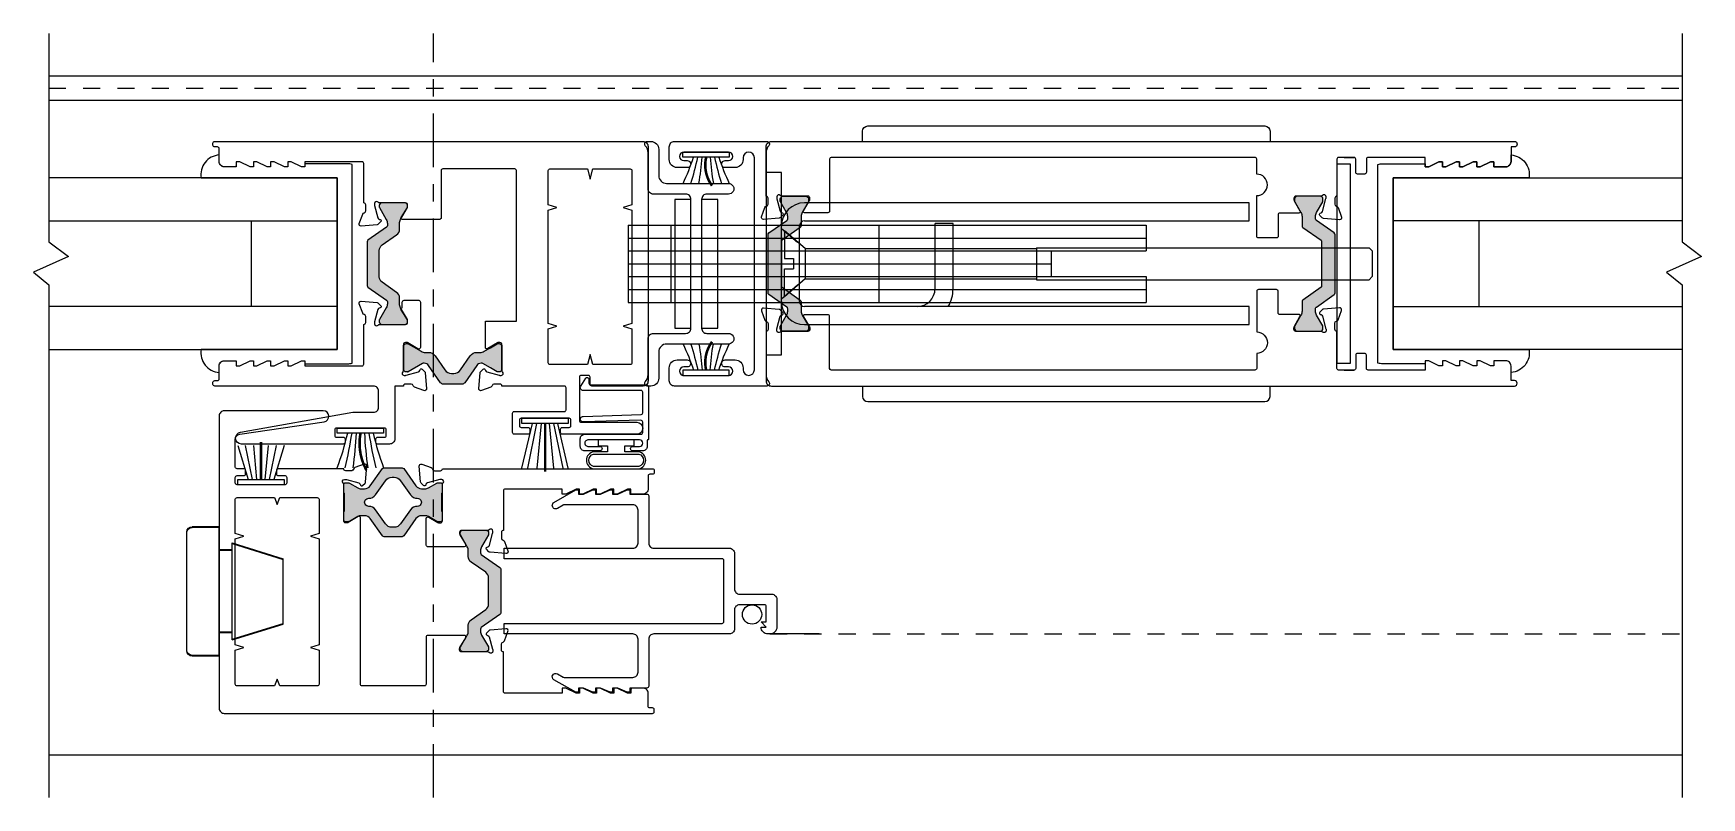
# Model space of a CAD drawing. Extents: x -239 to 68, y 0 to 111.
# Drawn here: x 11.01 to 20.74, y 15.67 to 20.12 of the extents above; entities that cross this region are included whole.
import ezdxf

# ---------------------------------------------------------------- set-up
doc = ezdxf.new("R2010")
doc.units = 0
doc.header["$LTSCALE"] = 0.25
doc.header["$MEASUREMENT"] = 0
doc.linetypes.add('CENTER', pattern=[2, 1.25, -0.25, 0.25, -0.25])
doc.linetypes.add('HIDDEN', pattern=[0.375, 0.25, -0.125])
doc.layers.get('0').update_dxf_attribs({"linetype": 'CONTINUOUS'})
for name, color, linetype in [('CL', 40, 'CENTER'), ('GLASS', 7, 'CONTINUOUS'), ('HARDWARE', 7, 'CONTINUOUS'), ('I-STRUT', 7, 'CONTINUOUS'), ('MISC', 7, 'CONTINUOUS'), ('SASH', 5, 'CONTINUOUS'), ('SCREEN', 5, 'HIDDEN'), ('SEAL', 7, 'CONTINUOUS'), ('SILL-PAN', 7, 'CONTINUOUS'), ('VENT', 5, 'CONTINUOUS')]:
    doc.layers.add(name, color=color, linetype=linetype)
doc.styles.get("Standard").update_dxf_attribs({"font": 'simplex.shx'})

# ---------------------------------------------------------------- blocks, each defined once
blk = doc.blocks.new('3070-EX-GLASS-SCREEN')
blk.add_lwpolyline([(1.179, 0.5), (1.161, 0.5), (1.161, 0.48), (1.191, 0.42), (1.191, 0.4), (1.161, 0.4), (1.161, 0.38), (1.191, 0.32), (1.191, 0.3), (1.161, 0.3), (1.161, 0.28), (1.191, 0.22), (1.191, 0.2), (1.161, 0.2), (1.161, 0.18), (1.191, 0.12), (1.191, 0.1), (1.161, 0.1), (1.161, 0.031, 0.414214), (1.192, 0), (1.2303, 0, -0.438024), (1.096, -0.1052), (1.096, 0.6875), (0.096, 0.6875), (0.096, -0.1052, -0.438024), (-0.0383, 0), (0, 0, 0.414214), (0.031, 0.031), (0.031, 0.1), (0.001, 0.1), (0.001, 0.12), (0.031, 0.18), (0.031, 0.2), (0.001, 0.2), (0.001, 0.22), (0.031, 0.28), (0.031, 0.3), (0.001, 0.3), (0.001, 0.32), (0.031, 0.38), (0.031, 0.4), (0.001, 0.4), (0.001, 0.42), (0.031, 0.48), (0.031, 0.5), (0.013, 0.5), (0.013, 0.7134), (0.013, 0.749, -0.072616), (0.0169, 0.7759), (1.1751, 0.7759, -0.072616), (1.179, 0.749), (1.179, 0.7134)], format="xyb", close=True)
at = {"layer": 'GLASS'}
for p, q in [((0.096, -0.9932), (0.096, 0.6875)), ((0.096, 0.6875), (1.096, 0.6875)), ((0.346, 0.6875), (0.346, -0.9932)), ((0.846, -0.9932), (0.846, 0.6875)), ((1.096, 0.6875), (1.096, -0.9932)), ((0.846, 0.1875), (0.346, 0.1875))]:
    blk.add_line(p, q, dxfattribs=at)
blk = doc.blocks.new('*U70')
blk.add_lwpolyline([(1.179, 0.5), (1.161, 0.5), (1.161, 0.48), (1.191, 0.42), (1.191, 0.4), (1.161, 0.4), (1.161, 0.38), (1.191, 0.32), (1.191, 0.3), (1.161, 0.3), (1.161, 0.28), (1.191, 0.22), (1.191, 0.2), (1.161, 0.2), (1.161, 0.18), (1.191, 0.12), (1.191, 0.1), (1.161, 0.1), (1.161, 0.031, 0.414214), (1.192, 0), (1.2303, 0, -0.438024), (1.096, -0.1052), (1.096, 0.6875), (0.096, 0.6875), (0.096, -0.1052, -0.438024), (-0.0383, 0), (0, 0, 0.414214), (0.031, 0.031), (0.031, 0.1), (0.001, 0.1), (0.001, 0.12), (0.031, 0.18), (0.031, 0.2), (0.001, 0.2), (0.001, 0.22), (0.031, 0.28), (0.031, 0.3), (0.001, 0.3), (0.001, 0.32), (0.031, 0.38), (0.031, 0.4), (0.001, 0.4), (0.001, 0.42), (0.031, 0.48), (0.031, 0.5), (0.013, 0.5), (0.013, 0.7134), (0.013, 0.749, -0.072616), (0.0169, 0.7759), (1.1751, 0.7759, -0.072616), (1.179, 0.749), (1.179, 0.7134)], format="xyb", close=True)
at = {"layer": 'GLASS'}
for p, q in [((0.096, -0.9967), (0.096, 0.6875)), ((0.096, 0.6875), (1.096, 0.6875)), ((0.346, 0.6875), (0.346, -0.9967)), ((0.846, -0.9967), (0.846, 0.6875)), ((1.096, 0.6875), (1.096, -0.9967)), ((0.846, 0.1875), (0.346, 0.1875))]:
    blk.add_line(p, q, dxfattribs=at)
blk = doc.blocks.new('3766 SCREEN ADAPTER')
blk.add_line((0.25, 1.8363), (0.25, 1.544))
blk.add_lwpolyline([(0.21, 1.528), (0.18, 1.498), (0.18, 1.528), (0.09, 1.528, 0.414214), (0.08, 1.518), (0.08, 1.373, 0.414214), (0.11, 1.343), (0.22, 1.343, -0.414214), (0.25, 1.313), (0.25, 0.873, 0.414214), (0.28, 0.843), (0.555, 0.843, -0.414214), (0.565, 0.833), (0.565, 0.733), (0.59, 0.733), (0.59, 0.718), (0.565, 0.663), (0.565, 0.633), (0.59, 0.633), (0.59, 0.618), (0.565, 0.563), (0.565, 0.533), (0.59, 0.533), (0.59, 0.518), (0.565, 0.463), (0.565, 0.433), (0.59, 0.433), (0.59, 0.418), (0.5167, 0.291, -1), (0.482, 0.311), (0.5017, 0.345, 0.131652), (0.503, 0.35), (0.503, 0.75, 0.414214), (0.472, 0.781), (0.28, 0.781, 0.414214), (0.25, 0.751), (0.25, 0), (0.188, 0), (0.188, 1.271, 0.414214), (0.178, 1.281), (-0.178, 1.281, 0.414214), (-0.188, 1.271), (-0.188, 0), (-0.25, 0), (-0.25, 0.751, 0.414214), (-0.28, 0.781), (-0.472, 0.781, 0.414214), (-0.503, 0.75), (-0.503, 0.35, 0.131652), (-0.5017, 0.345), (-0.482, 0.311, -1), (-0.5167, 0.291), (-0.59, 0.418), (-0.59, 0.433), (-0.565, 0.433), (-0.565, 0.463), (-0.59, 0.518), (-0.59, 0.533), (-0.565, 0.533), (-0.565, 0.563), (-0.59, 0.618), (-0.59, 0.633), (-0.565, 0.633), (-0.565, 0.663), (-0.59, 0.718), (-0.59, 0.733), (-0.565, 0.733), (-0.565, 0.833, -0.414214), (-0.555, 0.843), (-0.28, 0.843, 0.414214), (-0.25, 0.873), (-0.25, 1.313, -0.414214), (-0.22, 1.343), (-0.012, 1.343, 0.414214), (0.018, 1.373), (0.018, 1.56, -0.414214), (0.048, 1.59), (0.21, 1.59, -0.414214), (0.25, 1.55), (0.25, 1.538, -0.414214), (0.21, 1.498)], format="xyb", close=True)
blk.add_circle((0.1363, 1.4455), 0.0563)
blk = doc.blocks.new('*U44')
at = {"layer": 'SCREEN', "linetype": 'HIDDEN'}
blk.add_lwpolyline([(0.346, -0.707), (0.346, -6.0227)], dxfattribs=at)
at = {"layer": 'VENT', "rotation": 180}
blk.add_blockref('3766 SCREEN ADAPTER', (0.596, 0.843), dxfattribs=at)
blk = doc.blocks.new('25064-18mmX6mm-I-STRUT')
at = {"layer": 'I-STRUT'}
h = blk.add_hatch(color=256, dxfattribs=at)
h.dxf.hatch_style = 1
h.paths.add_polyline_path([(-0.2205, 0.3535, 0.57735), (-0.2341, 0.3299), (-0.2299, 0.3219, -0.215906), (-0.2352, 0.3257), (-0.1953, 0.2566, -0.131652), (-0.189, 0.233), (-0.189, 0.1993, 0.244698), (-0.1722, 0.167), (-0.0877, 0.1078, -0.244698), (-0.0709, 0.0756), (-0.0709, -0.0773, -0.244698), (-0.0877, -0.1095), (-0.1722, -0.1687, 0.244698), (-0.189, -0.201), (-0.189, -0.2347, -0.131652), (-0.1953, -0.2583), (-0.2352, -0.3274, 0.245227), (-0.2355, -0.3346, 0.507805), (-0.2205, -0.3552), (-0.0866, -0.3552, 0.414214), (-0.0709, -0.3394, 0.469068), (-0.0719, -0.3274), (-0.1118, -0.2583, -0.131652), (-0.1181, -0.2347), (-0.1181, -0.2174), (-0.005, -0.1382, 0.244698), (0, -0.1285), (0, -0.1268), (0, 0.1268, 0.244698), (-0.005, 0.1365), (-0.1181, 0.2157), (-0.1181, 0.233, -0.131652), (-0.1118, 0.2566), (-0.0719, 0.3257, 0.131652), (-0.0709, 0.3296, 0.640011), (-0.0866, 0.3535)])
blk.add_lwpolyline([(0, -0.1299), (0, -0.1268), (0, 0.1268, 0.244698), (-0.005, 0.1365), (-0.1131, 0.2122, -0.244698), (-0.1181, 0.2218), (-0.1181, 0.233, -0.131652), (-0.1118, 0.2566), (-0.0719, 0.3257, 0.131652), (-0.0709, 0.3296), (-0.0709, 0.3377, 0.414214), (-0.0866, 0.3535), (-0.2205, 0.3535, 0.414214), (-0.2362, 0.3377), (-0.2362, 0.3296, 0.131652), (-0.2352, 0.3257), (-0.1953, 0.2566, -0.131652), (-0.189, 0.233), (-0.189, 0.1993, 0.244698), (-0.1722, 0.167), (-0.0877, 0.1078, -0.244698), (-0.0709, 0.0756), (-0.0709, -0.0773, -0.244698), (-0.0877, -0.1095), (-0.1722, -0.1687, 0.244698), (-0.189, -0.201), (-0.189, -0.2347, -0.131652), (-0.1953, -0.2583), (-0.2352, -0.3274, 0.131652), (-0.2362, -0.3313), (-0.2362, -0.3394, 0.414214), (-0.2205, -0.3552), (-0.0866, -0.3552, 0.414214), (-0.0709, -0.3394), (-0.0709, -0.3313, 0.131652), (-0.0719, -0.3274), (-0.1118, -0.2583, -0.131652), (-0.1181, -0.2347), (-0.1181, -0.2235, -0.244698), (-0.1131, -0.2139), (-0.005, -0.1382, 0.244698), (0, -0.1285)], format="xyb", dxfattribs=at)
blk = doc.blocks.new('25065-14.6mmX10.2mm-I-STRUT')
at = {"layer": 'I-STRUT'}
h = blk.add_hatch(color=256, dxfattribs=at)
h.dxf.hatch_style = 1
h.paths.add_polyline_path([(-0.2213, 0.1958, 0.242889), (-0.2309, 0.2008), (-0.2835, 0.2008), (-0.336, 0.2008, 0.242889), (-0.3456, 0.1958), (-0.417, 0.0953, -0.242889), (-0.4491, 0.0787), (-0.4697, 0.0787, -0.131652), (-0.4893, 0.084), (-0.5378, 0.112, 0.317667), (-0.5514, 0.1108, 0.6401), (-0.5709, 0.1018), (-0.5709, 0.0591, 0.236068), (-0.5669, 0.0512), (-0.5669, -0.0512, 0.236068), (-0.5709, -0.0591), (-0.5709, -0.1018, 0.6401), (-0.5514, -0.1108, 0.317667), (-0.5378, -0.112), (-0.4893, -0.084, -0.131652), (-0.4697, -0.0787), (-0.4491, -0.0787, -0.242889), (-0.417, -0.0953), (-0.3456, -0.1958, 0.242889), (-0.336, -0.2008), (-0.2835, -0.2008), (-0.2309, -0.2008, 0.242889), (-0.2213, -0.1958), (-0.1499, -0.0953, -0.242889), (-0.1178, -0.0787), (-0.0973, -0.0787, -0.131652), (-0.0776, -0.084), (-0.0291, -0.112, 0.317667), (-0.0155, -0.1108, 0.6401), (0.0039, -0.1018), (0.0039, -0.0591, 0.236068), (0, -0.0512), (0, 0.0512, 0.236068), (0.0039, 0.0591), (0.0039, 0.1018, 0.6401), (-0.0155, 0.1108, 0.317667), (-0.0291, 0.112), (-0.0776, 0.084, -0.131652), (-0.0973, 0.0787), (-0.1178, 0.0787, -0.242889), (-0.1499, 0.0953)])
h.paths.add_polyline_path([(-0.1807, 0.0438, 0.244669), (-0.1419, 0.0239, -1.006741), (-0.1419, -0.0234, 0.244669), (-0.1807, -0.0432), (-0.2392, -0.1255, -0.242889), (-0.2777, -0.1454), (-0.2892, -0.1454, -0.242889), (-0.3277, -0.1255), (-0.3862, -0.0432, 0.244669), (-0.425, -0.0234, -1.006741), (-0.425, 0.0239, 0.244669), (-0.3862, 0.0438), (-0.3277, 0.1261, -0.242889), (-0.2892, 0.1459), (-0.2777, 0.1459, -0.242889), (-0.2392, 0.1261)], flags=16)
for points in [[(-0.5709, -0.0591), (-0.5709, -0.1018, 0.414214), (-0.5591, -0.1136), (-0.5437, -0.1136, 0.131652), (-0.5378, -0.112), (-0.4893, -0.084, -0.131652), (-0.4697, -0.0787), (-0.4491, -0.0787, -0.242889), (-0.417, -0.0953), (-0.3456, -0.1958, 0.242889), (-0.336, -0.2008), (-0.2835, -0.2008), (-0.2309, -0.2008, 0.242889), (-0.2213, -0.1958), (-0.1499, -0.0953, -0.242889), (-0.1178, -0.0787), (-0.0973, -0.0787, -0.131652), (-0.0776, -0.084), (-0.0291, -0.112, 0.131652), (-0.0232, -0.1136), (-0.0079, -0.1136, 0.414214), (0.0039, -0.1018), (0.0039, -0.0591, 0.236068), (0, -0.0512), (0, 0.0512, 0.236068), (0.0039, 0.0591), (0.0039, 0.1018, 0.414214), (-0.0079, 0.1136), (-0.0232, 0.1136, 0.131652), (-0.0291, 0.112), (-0.0776, 0.084, -0.131652), (-0.0973, 0.0787), (-0.1178, 0.0787, -0.242889), (-0.1499, 0.0953), (-0.2213, 0.1958, 0.242889), (-0.2309, 0.2008), (-0.2835, 0.2008), (-0.336, 0.2008, 0.242889), (-0.3456, 0.1958), (-0.417, 0.0953, -0.242889), (-0.4491, 0.0787), (-0.4697, 0.0787, -0.131652), (-0.4893, 0.084), (-0.5378, 0.112, 0.131652), (-0.5437, 0.1136), (-0.5591, 0.1136, 0.414214), (-0.5709, 0.1018), (-0.5709, 0.0591, 0.236068), (-0.5669, 0.0512), (-0.5669, -0.0512, 0.236068)], [(-0.425, -0.0234, -0.244669), (-0.3862, -0.0432), (-0.3277, -0.1255, 0.242889), (-0.2892, -0.1454), (-0.2835, -0.1454), (-0.2777, -0.1454, 0.242889), (-0.2392, -0.1255), (-0.1807, -0.0432, -0.244669), (-0.1419, -0.0234, 1.006741), (-0.1419, 0.0239, -0.244669), (-0.1807, 0.0438), (-0.2392, 0.1261, 0.242889), (-0.2777, 0.1459), (-0.2835, 0.1459), (-0.2892, 0.1459, 0.242889), (-0.3277, 0.1261), (-0.3862, 0.0438, -0.244669), (-0.425, 0.0239, 1.006741)]]:
    blk.add_lwpolyline(points, format="xyb", close=True, dxfattribs=at)
blk = doc.blocks.new('3727-1-THERMAL-SLIDING-INTERLOCKER')
at = {"layer": 'VENT'}
for points in [[(2.5, 0.84), (2.5, 0.764, -0.414214), (2.47, 0.734), (2.41, 0.734, -0.414214), (2.4, 0.744), (2.4, 0.764), (2.38, 0.764), (2.32, 0.734), (2.3, 0.734), (2.3, 0.764), (2.28, 0.764), (2.22, 0.734), (2.2, 0.734), (2.2, 0.764), (2.18, 0.764), (2.12, 0.734), (2.1, 0.734), (2.1, 0.764), (2.08, 0.764), (2.02, 0.734), (2, 0.734), (2, 0.764), (1.667, 0.764, 0.414214), (1.657, 0.754), (1.657, 0.524, 0.414214), (1.6454, 0.5124), (1.6454, 0.4775, 0.359508), (1.6548, 0.4661, -0.263725), (1.6635, 0.4587), (1.6834, 0.4041), (1.6834, 0.404, -0.548619), (1.6715, 0.3885), (1.5799, 0.3965, -0.176327), (1.5727, 0.3999), (1.5586, 0.4139, -0.57735), (1.562, 0.4269), (1.5664, 0.4281, 0.267949), (1.5746, 0.4363), (1.594, 0.5085, 0.065543), (1.5944, 0.5115), (1.5944, 0.5201, 0.6885), (1.5741, 0.5279, -0.213422), (1.5654, 0.524), (1.413, 0.524, 0.414214), (1.4014, 0.5124), (1.4014, 0.5038, 0.137872), (1.4031, 0.4978), (1.4369, 0.4424, -0.585524), (1.4283, 0.4272), (1.216, 0.4272, -0.414214), (1.206, 0.4372), (1.206, 0.712, 0.414214), (1.196, 0.722), (0.8328, 0.722, 0.414214), (0.8228, 0.712), (0.8228, -0.2596, -0.585524), (0.811, -0.2662), (0.7522, -0.2303, 0.137872), (0.7462, -0.2286), (0.7376, -0.2286, 0.414214), (0.726, -0.2402), (0.726, -0.4524, -0.213422), (0.7221, -0.4611, 0.6885), (0.7299, -0.4814), (0.7385, -0.4814, 0.065543), (0.7415, -0.481), (0.8137, -0.4616, 0.267949), (0.8219, -0.4534), (0.8231, -0.449, -0.57735), (0.8361, -0.4456), (0.8501, -0.4597, -0.176327), (0.8535, -0.4669), (0.8615, -0.5585, -0.548619), (0.846, -0.5704), (0.8459, -0.5704), (0.7913, -0.5505, -0.263725), (0.7839, -0.5418, 0.359508), (0.7725, -0.5324), (0.7376, -0.5324, 0.414214), (0.726, -0.544), (0.344, -0.544, -0.414214), (0.334, -0.534), (0.334, -0.514, -0.414214), (0.344, -0.504), (0.384, -0.504, 0.414214), (0.394, -0.494), (0.394, -0.461, 0.414214), (0.384, -0.451), (0.104, -0.451, 0.414214), (0.094, -0.461), (0.094, -0.494, 0.414214), (0.104, -0.504), (0.144, -0.504, -0.414214), (0.154, -0.514), (0.154, -0.534, -0.414214), (0.144, -0.544), (0.104, -0.544, 0.414214), (0.094, -0.554), (0.094, -0.7151, 0.3714), (0.1196, -0.7448), (0.6118, -0.8184, -0.928445), (0.6071, -0.882), (0.03, -0.882, -0.414214), (0, -0.852), (0, 0.852, -0.414214), (0.03, 0.882), (2.526, 0.882, -0.414214), (2.536, 0.872), (2.536, 0.86, -0.414214), (2.526, 0.85), (2.51, 0.85, 0.414214)], [(0.094, 0.5125), (0.1445, 0.497), (0.094, 0.4815), (0.094, -0.1355), (0.1445, -0.151), (0.094, -0.1665), (0.094, -0.366, 0.414214), (0.104, -0.376), (0.3227, -0.376), (0.3382, -0.336), (0.3537, -0.376), (0.572, -0.376, 0.414214), (0.582, -0.366), (0.582, -0.1666), (0.5315, -0.1513), (0.582, -0.136), (0.582, 0.482), (0.5315, 0.4973), (0.582, 0.5126), (0.582, 0.712, 0.414214), (0.572, 0.722), (0.3537, 0.722), (0.3382, 0.682), (0.3227, 0.722), (0.104, 0.722, 0.414214), (0.094, 0.712)]]:
    blk.add_lwpolyline(points, format="xyb", close=True, dxfattribs=at)
blk = doc.blocks.new('3727-2-THERMAL-SLIDING-INTERLOCKER')
at = {"layer": 'VENT'}
blk.add_lwpolyline([(1.1809, -0.5704), (1.2355, -0.5505, 0.263725), (1.2429, -0.5418, -0.359508), (1.2543, -0.5324), (1.2892, -0.5324, -0.414214), (1.3008, -0.544), (2.5254, -0.544, 0.414214), (2.5354, -0.534), (2.5354, -0.522, 0.414214), (2.5254, -0.512), (2.5094, -0.512, -0.414214), (2.4994, -0.502), (2.4994, -0.426, 0.414214), (2.4694, -0.396), (2.3994, -0.396), (2.3994, -0.426), (2.3794, -0.426), (2.3194, -0.396), (2.2994, -0.396), (2.2994, -0.426), (2.2794, -0.426), (2.2194, -0.396), (2.1994, -0.396), (2.1994, -0.426), (2.1794, -0.426), (2.1194, -0.396), (2.0994, -0.396), (2.0994, -0.426), (2.0794, -0.426), (2.0194, -0.396), (1.9994, -0.396), (1.9994, -0.426), (1.6664, -0.426, -0.414214), (1.6564, -0.416), (1.6564, -0.1849, -0.414214), (1.6448, -0.1732), (1.6448, -0.1384, -0.359508), (1.6542, -0.127, 0.263725), (1.6629, -0.1195), (1.6828, -0.065), (1.6828, -0.0649, 0.548619), (1.6709, -0.0493), (1.5793, -0.0574, 0.176327), (1.5721, -0.0607), (1.558, -0.0748, 0.57735), (1.5615, -0.0878), (1.5658, -0.0889, -0.267949), (1.5741, -0.0972), (1.5934, -0.1694, -0.065543), (1.5938, -0.1724), (1.5938, -0.181, -0.6885), (1.5735, -0.1887, 0.213422), (1.5649, -0.1849), (1.4124, -0.1849, -0.414214), (1.4008, -0.1732), (1.4008, -0.1647, -0.137872), (1.4025, -0.1586), (1.4357, -0.1042, 0.585524), (1.4272, -0.089), (1.2164, -0.089, 0.414214), (1.2064, -0.099), (1.2064, -0.254, 0.585524), (1.2216, -0.2626), (1.2746, -0.2303, -0.137872), (1.2806, -0.2286), (1.2892, -0.2286, -0.414214), (1.3008, -0.2402), (1.3008, -0.4524, 0.213422), (1.3047, -0.4611, -0.6885), (1.2969, -0.4814), (1.2883, -0.4814, -0.065543), (1.2853, -0.481), (1.2131, -0.4616, -0.267949), (1.2049, -0.4534), (1.2037, -0.449, 0.57735), (1.1907, -0.4456), (1.1767, -0.4597, 0.176327), (1.1733, -0.4669), (1.1653, -0.5585, 0.548619), (1.1808, -0.5704)], format="xyb", close=True, dxfattribs=at)
blk = doc.blocks.new('A$C1D443341')
for p, q in [((0, 0.719), (0, 0.031)), ((0.188, 0.75), (0.031, 0.75)), ((0.188, 0.75), (0.188, 0)), ((0.264, 0.615), (0.188, 0.615)), ((0.264, 0.656), (0.562, 0.563)), ((0.264, 0.656), (0.264, 0.094)), ((0.562, 0.563), (0.562, 0.187)), ((0.264, 0.135), (0.188, 0.135)), ((0.264, 0.094), (0.562, 0.187)), ((0.188, 0), (0.031, 0))]:
    blk.add_line(p, q)
for centre, start, end in [((0.031, 0.719), 90, 180), ((0.031, 0.031), 180, 270)]:
    blk.add_arc(centre, 0.031, start, end)
blk = doc.blocks.new('*U50')
for p, q in [((0.03, 0.0494), (0.2285, 0.0899)), ((0.03, 0.0235), (0.2285, 0.0428)), ((0.03, -0.0235), (0.2285, -0.0428)), ((0.03, -0.0494), (0.2285, -0.0899))]:
    blk.add_line(p, q)
at = {"layer": 'SEAL'}
for p, q in [((0.2285, 0.135), (0.03, 0.0742)), ((0.2285, -0.135), (0.03, -0.0742))]:
    blk.add_line(p, q, dxfattribs=at)
blk.add_lwpolyline([(0, -0.135), (0, 0.135), (0.03, 0.135), (0.03, -0.135)], close=True, dxfattribs=at)
at = {"layer": 'SEAL', "const_width": 0.015}
blk.add_lwpolyline([(0.03, 0), (0.2496, 0)], dxfattribs=at)
at = {"flags": 9}
for tag, p in [('MANUFACTURER_PART_#', (0, -0.1988)), ('FLEETWOOD_PART_#', (-0.0006, -0.2487))]:
    blk.add_attdef(tag, p, '', height=0.0312, dxfattribs=at)
blk = doc.blocks.new('3727-SLIDING-INTERLOCK-ASSEMBLY')
for name, p in [('3727-1-THERMAL-SLIDING-INTERLOCKER', (-1.8119, -0.1719)), ('25064-18mmX6mm-I-STRUT', (-0.1708, -0.0029)), ('3727-2-THERMAL-SLIDING-INTERLOCKER', (-1.8113, -0.1719)), ('25065-14.6mmX10.2mm-I-STRUT', (-0.5151, -0.5208))]:
    blk.add_blockref(name, p)
at = {"layer": 'MISC'}
blk.add_blockref('A$C1D443341', (-1.9999, -0.3779), dxfattribs=at)
at = {"layer": 'SEAL', "xscale": -1, "rotation": 90}
blk.add_blockref('*U50', (-1.5679, -0.6229), dxfattribs=at)
blk = doc.blocks.new('*U79')
for centre, radius, start, end in [((-0.3033, 1.135), 1.112, 287.4409, 295.93254), ((-0.1898, 1.1882), 1.1598, 280.92561, 288.7507), ((-0.0309, 1.1236), 1.1018, 273.17092, 281.19691), ((-0.0309, -1.1236), 1.1018, 78.80309, 86.82908), ((-0.1898, -1.1882), 1.1598, 71.2493, 79.07439), ((-0.3033, -1.135), 1.112, 64.06746, 72.5591)]:
    blk.add_arc(centre, radius, start, end)
at = {"layer": 'SEAL'}
blk.add_lwpolyline([(0, -0.135), (0, 0.135), (0.03, 0.135), (0.03, -0.135)], close=True, dxfattribs=at)
at = {"layer": 'SEAL', "const_width": 0.015}
blk.add_lwpolyline([(0.03, 0, 0.219791), (0.1961, 0.0342)], format="xyb", dxfattribs=at)
at = {"flags": 9}
for tag, p in [('MANUFACTURER_PART_#', (0, -0.1988)), ('FLEETWOOD_PART_#', (-0.0006, -0.2487))]:
    blk.add_attdef(tag, p, '', height=0.0312, dxfattribs=at)
blk = doc.blocks.new('Yoke Strike Plate')
for points in [[(-0.094, -0.375), (-0.094, 0.375), (0, 0.375), (0, -0.375)], [(0.062, -0.375), (0.062, 0.375), (0.156, 0.375), (0.156, -0.375)]]:
    blk.add_lwpolyline(points, close=True)
blk = doc.blocks.new('3776-Archetype_Lock_Stile')
at = {"layer": 'I-STRUT'}
h = blk.add_hatch(color=256, dxfattribs=at)
h.dxf.hatch_style = 1
h.paths.add_polyline_path([(0.0787, 0.1309, -0.244698), (0.0821, 0.1373), (0.1879, 0.2114, 0.244698), (0.1929, 0.2211), (0.1929, 0.2758, -0.131652), (0.1992, 0.2994), (0.2351, 0.3615, 0.131652), (0.2362, 0.3657), (0.2362, 0.378, 0.414214), (0.2205, 0.3937), (0.0866, 0.3937, 0.414837), (0.0709, 0.378), (0.0709, 0.3657, 0.131652), (0.072, 0.3615), (0.1078, 0.2994, -0.131652), (0.1142, 0.2758), (0.1142, 0.2621, -0.244698), (0.1091, 0.2524), (0.005, 0.1795, 0.244698), (0, 0.1698), (0, -0.1698, 0.244698), (0.005, -0.1795), (0.1091, -0.2524, -0.103471), (0.1124, -0.2559, -0.13774), (0.1142, -0.2621), (0.1142, -0.2758, -0.131652), (0.1078, -0.2994), (0.072, -0.3615, 0.131652), (0.0709, -0.3657), (0.0709, -0.378, 0.414214), (0.0866, -0.3937), (0.2204, -0.3937, 0.414817), (0.2362, -0.378), (0.2362, -0.3657, 0.131652), (0.2351, -0.3615), (0.1992, -0.2994, -0.131652), (0.1929, -0.2758), (0.1929, -0.2211, 0.244698), (0.1879, -0.2114), (0.0821, -0.1373, -0.244698), (0.0787, -0.1309)])
h = blk.add_hatch(color=256, dxfattribs=at)
h.dxf.hatch_style = 1
h.paths.add_polyline_path([(3.305, 0.1698, 0.244698), (3.2999, 0.1795), (3.1958, 0.2524, -0.244698), (3.1908, 0.2621), (3.1908, 0.2758, -0.131652), (3.1971, 0.2994), (3.233, 0.3615, 0.131652), (3.2341, 0.3657), (3.2341, 0.378, 0.414214), (3.2184, 0.3937), (3.0845, 0.3937, 0.414833), (3.0688, 0.378), (3.0688, 0.3657, 0.143191), (3.0701, 0.3612), (3.0704, 0.3607), (3.1057, 0.2994, -0.131652), (3.1121, 0.2758), (3.1121, 0.2211, 0.244698), (3.1171, 0.2114), (3.2229, 0.1373, -0.244698), (3.2262, 0.1309), (3.2262, -0.1309, -0.244698), (3.2229, -0.1373), (3.1171, -0.2114, 0.244698), (3.1121, -0.2211), (3.1121, -0.2758, -0.131652), (3.1057, -0.2994), (3.0704, -0.3607), (3.0696, -0.3621, 0.113585), (3.0688, -0.3657), (3.0688, -0.378, 0.414214), (3.0845, -0.3937), (3.2183, -0.3937, 0.414849), (3.2341, -0.378), (3.2341, -0.3657, 0.131652), (3.233, -0.3615), (3.1971, -0.2994, -0.131652), (3.1908, -0.2758), (3.1908, -0.2621, -0.13774), (3.1925, -0.2559, -0.103471), (3.1958, -0.2524), (3.2999, -0.1795, 0.244698), (3.305, -0.1698)])
for points in [[(3.3575, 0.62), (3.4151, 0.62), (3.3251, 0.62, 0.414214), (3.3151, 0.61), (3.3151, 0.394, 0.414214), (3.3033, 0.3822), (3.3033, 0.3468, 0.359508), (3.3129, 0.3352, -0.263725), (3.3217, 0.3276), (3.3419, 0.2721, -0.548619), (3.3298, 0.2563), (3.2367, 0.2644, -0.176327), (3.2294, 0.2678), (3.215, 0.2821, -0.57735), (3.2186, 0.2953), (3.223, 0.2965, 0.267949), (3.2314, 0.3049), (3.2517, 0.3807, 0.065543), (3.2521, 0.3837), (3.2521, 0.3901, 0.6885), (3.2315, 0.3979, -0.213422), (3.2227, 0.394), (3.0767, 0.394, 0.414214), (3.0649, 0.3822), (3.0649, 0.3735, 0.137872), (3.0666, 0.3673), (3.1001, 0.3076, -0.585524), (3.0934, 0.2956), (2.9829, 0.2956, 0.414214), (2.9729, 0.2856), (2.9729, 0.1605, -0.414214), (2.9629, 0.1505), (2.8579, 0.1505, -0.414214), (2.8479, 0.1605), (2.8479, 0.3975, 1), (2.8479, 0.5225), (2.8479, 0.61, 0.414214), (2.8379, 0.62), (0.3681, 0.62, 0.406968), (0.3581, 0.6096), (0.3581, 0.3072, -0.414214), (0.3481, 0.2972), (0.2127, 0.2972, -0.585524), (0.2061, 0.309), (0.242, 0.3678, 0.137872), (0.2437, 0.3738), (0.2437, 0.3824, 0.414214), (0.2321, 0.394), (0.0797, 0.394, -0.213422), (0.071, 0.3979, 0.6885), (0.0507, 0.3901), (0.0507, 0.3815, 0.065543), (0.0511, 0.3785), (0.0705, 0.3063, 0.267949), (0.0787, 0.2981), (0.0831, 0.2969, -0.57735), (0.0865, 0.2839), (0.0724, 0.2699, -0.176327), (0.0652, 0.2665), (-0.0264, 0.2585, -0.548619), (-0.0383, 0.274), (-0.0383, 0.2741), (-0.0184, 0.3287, -0.263725), (-0.0097, 0.3361, 0.359508), (-0.0003, 0.3475), (-0.0003, 0.3824, 0.414214), (-0.0119, 0.394), (-0.0119, 0.6818, -0.414214), (0.0193, 0.713), (4.3501, 0.713, -1), (4.3501, 0.681), (4.3301, 0.681), (4.3301, 0.596, -0.414214), (4.2991, 0.565), (4.2301, 0.565), (4.2301, 0.595), (4.2101, 0.595), (4.1501, 0.565), (4.1301, 0.565), (4.1301, 0.595), (4.1101, 0.595), (4.0501, 0.565), (4.0301, 0.565), (4.0301, 0.595), (4.0101, 0.595), (3.9501, 0.565), (3.9301, 0.565), (3.9301, 0.595), (3.9101, 0.595), (3.8501, 0.565), (3.8301, 0.565), (3.8301, 0.62), (3.4971, 0.62, 0.414214), (3.4871, 0.61), (3.4871, 0.533, -0.414214), (3.4771, 0.523), (3.4351, 0.523, -0.414214), (3.4251, 0.533), (3.4251, 0.61, 0.414214), (3.4151, 0.62)], [(3.3575, -0.62), (3.4151, -0.62), (3.3251, -0.62, -0.414214), (3.3151, -0.61), (3.3151, -0.394, -0.414214), (3.3033, -0.3822), (3.3033, -0.3468, -0.359508), (3.3129, -0.3352, 0.263725), (3.3217, -0.3276), (3.3419, -0.2721, 0.548619), (3.3298, -0.2563), (3.2367, -0.2644, 0.176327), (3.2294, -0.2678), (3.215, -0.2821, 0.57735), (3.2186, -0.2953), (3.223, -0.2965, -0.267949), (3.2314, -0.3049), (3.2517, -0.3807, -0.065543), (3.2521, -0.3837), (3.2521, -0.3901, -0.6885), (3.2315, -0.3979, 0.213422), (3.2227, -0.394), (3.0767, -0.394, -0.414214), (3.0649, -0.3822), (3.0649, -0.3735, -0.137872), (3.0666, -0.3673), (3.1001, -0.3076, 0.585524), (3.0934, -0.2956), (2.9829, -0.2956, -0.414214), (2.9729, -0.2856), (2.9729, -0.1605, 0.414214), (2.9629, -0.1505), (2.8579, -0.1505, 0.414214), (2.8479, -0.1605), (2.8479, -0.3975, -1), (2.8479, -0.5225), (2.8479, -0.61, -0.414214), (2.8379, -0.62), (0.3681, -0.62, -0.406968), (0.3581, -0.6096), (0.3581, -0.3072, 0.414214), (0.3481, -0.2972), (0.2127, -0.2972, 0.585524), (0.2061, -0.309), (0.242, -0.3678, -0.137872), (0.2437, -0.3738), (0.2437, -0.3824, -0.414214), (0.2321, -0.394), (0.0797, -0.394, 0.213422), (0.071, -0.3979, -0.6885), (0.0507, -0.3901), (0.0507, -0.3815, -0.065543), (0.0511, -0.3785), (0.0705, -0.3063, -0.267949), (0.0787, -0.2981), (0.0831, -0.2969, 0.57735), (0.0865, -0.2839), (0.0724, -0.2699, 0.176327), (0.0652, -0.2665), (-0.0264, -0.2585, 0.548619), (-0.0383, -0.274), (-0.0383, -0.2741), (-0.0184, -0.3287, 0.263725), (-0.0097, -0.3361, -0.359508), (-0.0003, -0.3475), (-0.0003, -0.3824, -0.414214), (-0.0119, -0.394), (-0.0119, -0.6818, 0.414214), (0.0193, -0.713), (4.3501, -0.713, 1), (4.3501, -0.681), (4.3301, -0.681), (4.3301, -0.596, 0.414214), (4.2991, -0.565), (4.2301, -0.565), (4.2301, -0.595), (4.2101, -0.595), (4.1501, -0.565), (4.1301, -0.565), (4.1301, -0.595), (4.1101, -0.595), (4.0501, -0.565), (4.0301, -0.565), (4.0301, -0.595), (4.0101, -0.595), (3.9501, -0.565), (3.9301, -0.565), (3.9301, -0.595), (3.9101, -0.595), (3.8501, -0.565), (3.8301, -0.565), (3.8301, -0.62), (3.4971, -0.62, -0.414214), (3.4871, -0.61), (3.4871, -0.533, 0.414214), (3.4771, -0.523), (3.4351, -0.523, 0.414214), (3.4251, -0.533), (3.4251, -0.61, -0.414214), (3.4151, -0.62)]]:
    blk.add_lwpolyline(points, format="xyb")
for points in [[(0.0787, 0.1309), (0.0787, -0.1309, 0.244698), (0.0821, -0.1373), (0.1879, -0.2114, -0.244698), (0.1929, -0.2211), (0.1929, -0.2758, 0.131652), (0.1992, -0.2994), (0.2351, -0.3615, -0.131652), (0.2362, -0.3657), (0.2362, -0.378, -0.414214), (0.2205, -0.3937), (0.0866, -0.3937, -0.414214), (0.0709, -0.378), (0.0709, -0.3657, -0.131652), (0.072, -0.3615), (0.1078, -0.2994, 0.131652), (0.1142, -0.2758), (0.1142, -0.2621, 0.13774), (0.1124, -0.2559, 0.103471), (0.1091, -0.2524), (0.005, -0.1795, -0.244698), (0, -0.1698), (0, 0.1698, -0.244698), (0.005, 0.1795), (0.1091, 0.2524, 0.244698), (0.1142, 0.2621), (0.1142, 0.2758, 0.131652), (0.1078, 0.2994), (0.072, 0.3615, -0.131652), (0.0709, 0.3657), (0.0709, 0.378, -0.414214), (0.0866, 0.3937), (0.2205, 0.3937, -0.414214), (0.2362, 0.378), (0.2362, 0.3657, -0.131652), (0.2351, 0.3615), (0.1992, 0.2994, 0.131652), (0.1929, 0.2758), (0.1929, 0.2211, -0.244698), (0.1879, 0.2114), (0.0821, 0.1373, 0.244698)], [(3.2262, 0.1309), (3.2262, -0.1309, -0.244698), (3.2229, -0.1373), (3.1171, -0.2114, 0.244698), (3.1121, -0.2211), (3.1121, -0.2758, -0.131652), (3.1057, -0.2994), (3.0699, -0.3615, 0.131652), (3.0688, -0.3657), (3.0688, -0.378, 0.414214), (3.0845, -0.3937), (3.2184, -0.3937, 0.414214), (3.2341, -0.378), (3.2341, -0.3657, 0.131652), (3.233, -0.3615), (3.1971, -0.2994, -0.131652), (3.1908, -0.2758), (3.1908, -0.2621, -0.13774), (3.1925, -0.2559, -0.103471), (3.1958, -0.2524), (3.2999, -0.1795, 0.244698), (3.305, -0.1698), (3.305, 0.1698, 0.244698), (3.2999, 0.1795), (3.1958, 0.2524, -0.244698), (3.1908, 0.2621), (3.1908, 0.2758, -0.131652), (3.1971, 0.2994), (3.233, 0.3615, 0.131652), (3.2341, 0.3657), (3.2341, 0.378, 0.414214), (3.2184, 0.3937), (3.0845, 0.3937, 0.414214), (3.0688, 0.378), (3.0688, 0.3657, 0.131652), (3.0699, 0.3615), (3.1057, 0.2994, -0.131652), (3.1121, 0.2758), (3.1121, 0.2211, 0.244698), (3.1171, 0.2114), (3.2229, 0.1373, -0.244698)]]:
    blk.add_lwpolyline(points, format="xyb", close=True, dxfattribs=at)
blk = doc.blocks.new('Flush_Pull_Archetype')
at = {"layer": 'HARDWARE'}
for p, q in [((-0.5806, 0.803), (-2.8956, 0.803)), ((-2.9256, 0.773), (-2.9256, 0.713)), ((-0.5506, 0.713), (-0.5506, 0.773))]:
    blk.add_line(p, q, dxfattribs=at)
for centre, start, end in [((-2.8956, 0.773), 90, 180), ((-0.5806, 0.773), 0, 90)]:
    blk.add_arc(centre, 0.03, start, end, dxfattribs=at)
blk = doc.blocks.new('Flush_Pulls_Archetype')
at = {"layer": 'HARDWARE'}
blk.add_blockref('Flush_Pull_Archetype', (0, 0), dxfattribs=at)
at = {"layer": 'HARDWARE', "xscale": -1, "rotation": 180}
blk.add_blockref('Flush_Pull_Archetype', (0, 0), dxfattribs=at)
blk = doc.blocks.new('Archetype_Latch_Thermal')
at = {"layer": 'HARDWARE'}
for p, q in [((2.8031, 0.355), (0.2131, 0.355)), ((2.8031, 0.25), (2.8031, 0.355)), ((-0.8151, 0.225), (2.2044, 0.225)), ((-0.8151, 0.225), (-0.8151, -0.225)), ((-0.5651, -0.225), (-0.5651, 0.225)), ((0.1831, -0.22), (0.1831, 0.22)), ((0.2131, 0.25), (2.8031, 0.25)), ((0.6469, -0.225), (0.6469, 0.225)), ((1.0781, 0.235), (0.9731, 0.235)), ((0.9731, -0.145), (0.9731, 0.235)), ((1.0781, -0.145), (1.0781, 0.235)), ((2.2044, 0.225), (2.2044, 0.075)), ((-0.8151, 0.15), (2.2044, 0.15)), ((0.0956, 0.1925), (0.0956, 0.03)), ((0.2171, 0.0887), (0.0956, 0.1925)), ((-0.8151, 0.075), (2.2044, 0.075)), ((-0.8151, 0), (1.6524, 0)), ((0.0956, 0.03), (0.1486, 0.03)), ((0.1486, 0.03), (0.1486, -0.03)), ((0.2171, 0.0887), (1.5647, 0.0887)), ((0.2171, 0.0887), (0.2171, -0.0887)), ((1.5647, 0.0931), (3.5028, 0.0931)), ((1.5647, 0.0931), (1.5647, -0.093)), ((1.6524, -0.075), (1.6524, 0.075)), ((3.5028, 0.0931), (3.5206, 0.0752)), ((3.5206, 0.0752), (3.5206, -0.0752)), ((-0.8151, -0.075), (2.2044, -0.075)), ((0.0956, -0.1925), (0.0956, -0.03)), ((0.0956, -0.03), (0.1486, -0.03)), ((0.2171, -0.0887), (0.0956, -0.1925)), ((0.2171, -0.0887), (1.5647, -0.0887)), ((1.5647, -0.093), (3.5028, -0.093)), ((2.2044, -0.075), (2.2044, -0.225)), ((3.5028, -0.093), (3.5206, -0.0752)), ((-0.8151, -0.15), (2.2044, -0.15)), ((-0.8151, -0.225), (2.2044, -0.225)), ((2.8031, -0.25), (0.2131, -0.25)), ((2.8031, -0.355), (2.8031, -0.25)), ((0.2131, -0.355), (2.8031, -0.355))]:
    blk.add_line(p, q, dxfattribs=at)
at = {"layer": 'HARDWARE', "ltscale": 0.5}
for p, q in [((0.0781, 0.2055), (0.1707, 0.125)), ((0.1707, -0.125), (0.0781, -0.2055))]:
    blk.add_line(p, q, dxfattribs=at)
at = {"layer": 'HARDWARE', "ltscale": 0.3}
blk.add_line((0.2172, 0), (0.8516, 0), dxfattribs=at)
at = {"layer": 'HARDWARE'}
for points in [[(0.0781, 0.5312), (-0.0119, 0.5312), (-0.0119, -0.5313), (0.0781, -0.5313)], [(3.3151, -0.58), (3.3951, -0.58), (3.3951, 0.58), (3.3151, 0.58)]]:
    blk.add_lwpolyline(points, close=True, dxfattribs=at)
for centre, radius, start, end in [((0.2131, 0.22), 0.135, 90, 180), ((0.2131, 0.22), 0.03, 90, 180), ((0.8681, -0.145), 0.105, 270, 360), ((0.8681, -0.145), 0.21, 330, 360), ((0.2131, -0.22), 0.135, 180, 270), ((0.2131, -0.22), 0.03, 180, 270)]:
    blk.add_arc(centre, radius, start, end, dxfattribs=at)
blk = doc.blocks.new('Thermal_Archetype_Lock_Stile_wHardware')
at = {"xscale": -1}
blk.add_blockref('Flush_Pulls_Archetype', (0.2853, 0), dxfattribs=at)
for name in ['3776-Archetype_Lock_Stile', 'Archetype_Latch_Thermal']:
    blk.add_blockref(name, (0.2853, 0))
blk = doc.blocks.new('3728-1-FIXED-INTERLOCKER')
at = {"layer": 'VENT', "linetype": 'Continuous'}
blk.add_lwpolyline([(-0.9169, 0.7195), (-0.9715, 0.7394), (-0.9715, 0.7394, 0.548619), (-0.9871, 0.7275), (-0.9791, 0.6359, 0.176327), (-0.9757, 0.6287), (-0.9616, 0.6146, 0.57735), (-0.9487, 0.618), (-0.9475, 0.6224, -0.267949), (-0.9393, 0.6306), (-0.8671, 0.65, -0.065543), (-0.8641, 0.6504), (-0.8555, 0.6504, -0.6885), (-0.8477, 0.6301, 0.213422), (-0.8516, 0.6214), (-0.8516, 0.471, -0.414214), (-0.8632, 0.4594), (-0.8718, 0.4594, -0.137872), (-0.8778, 0.4611), (-0.9332, 0.4949, 0.585524), (-0.9484, 0.4864), (-0.9484, 0.3344), (-0.7674, 0.3344), (-0.7674, -0.543, -0.414214), (-0.7774, -0.553), (-1.196, -0.553, -0.414214), (-1.206, -0.543), (-1.206, -0.268, 0.414214), (-1.216, -0.258), (-1.4324, -0.258, 0.585524), (-1.439, -0.2698), (-1.4031, -0.3286, -0.137872), (-1.4014, -0.3346), (-1.4014, -0.3432, -0.414214), (-1.413, -0.3548), (-1.5654, -0.3548, 0.213422), (-1.5741, -0.3587, -0.6885), (-1.5944, -0.3509), (-1.5944, -0.3423, -0.065543), (-1.594, -0.3393), (-1.5746, -0.2671, -0.267949), (-1.5664, -0.2589), (-1.562, -0.2577, 0.57735), (-1.5586, -0.2447), (-1.5727, -0.2307, 0.176327), (-1.5799, -0.2273), (-1.6715, -0.2193, 0.548619), (-1.6834, -0.2348), (-1.6834, -0.2349), (-1.6635, -0.2895, 0.263725), (-1.6548, -0.2969, -0.359508), (-1.6454, -0.3083), (-1.6454, -0.3432, -0.414214), (-1.657, -0.3548), (-1.657, -0.585, -0.414214), (-1.667, -0.595), (-2, -0.595), (-2, -0.565), (-2.02, -0.565), (-2.08, -0.595), (-2.1, -0.595), (-2.1, -0.565), (-2.12, -0.565), (-2.18, -0.595), (-2.2, -0.595), (-2.2, -0.565), (-2.22, -0.565), (-2.28, -0.595), (-2.3, -0.595), (-2.3, -0.565), (-2.32, -0.565), (-2.38, -0.595), (-2.4, -0.595), (-2.4, -0.575, 0.414214), (-2.41, -0.565), (-2.47, -0.565, 0.414214), (-2.5, -0.595), (-2.5, -0.671, -0.414214), (-2.51, -0.681), (-2.526, -0.681, 0.414214), (-2.536, -0.691), (-2.536, -0.703, 0.414214), (-2.526, -0.713), (-0.03, -0.713, 0.414214), (0, -0.683), (0, 0.683, 0.414214), (-0.03, 0.713), (-0.328, 0.713, 0.414214), (-0.338, 0.703), (-0.338, 0.661, -0.414214), (-0.348, 0.651), (-0.39, 0.651, -0.414214), (-0.4, 0.661), (-0.4, 0.914, -0.414214), (-0.39, 0.924), (-0.066, 0.924, 1), (-0.066, 0.994), (-0.5, 0.994, 0.414214), (-0.51, 0.984), (-0.51, 0.964, 0.414214), (-0.5, 0.954), (-0.46, 0.954, -0.414214), (-0.45, 0.944), (-0.45, 0.911, -0.414214), (-0.46, 0.901), (-0.74, 0.901, -0.414214), (-0.75, 0.911), (-0.75, 0.944, -0.414214), (-0.74, 0.954), (-0.7, 0.954, 0.414214), (-0.69, 0.964), (-0.69, 0.984, 0.414214), (-0.7, 0.994), (-0.78, 0.994, 0.414214), (-0.79, 0.984), (-0.79, 0.871, 0.414214), (-0.78, 0.861), (-0.488, 0.861, -0.414214), (-0.478, 0.851), (-0.478, 0.723, -0.414214), (-0.488, 0.713), (-0.8516, 0.713, -0.414214), (-0.8632, 0.7014), (-0.8981, 0.7014, -0.359508), (-0.9095, 0.7108, 0.263725), (-0.9169, 0.7195), (-0.9715, 0.7394), (-0.9715, 0.7394, 0.548619), (-0.9871, 0.7275), (-0.9791, 0.6359)], format="xyb", dxfattribs=at)
blk.add_lwpolyline([(-0.094, -0.3435), (-0.1445, -0.328), (-0.094, -0.3125), (-0.094, 0.3475), (-0.1445, 0.363), (-0.094, 0.3785), (-0.094, 0.578, 0.414214), (-0.104, 0.588), (-0.3227, 0.588), (-0.3382, 0.528), (-0.3537, 0.588), (-0.572, 0.588, 0.414214), (-0.582, 0.578), (-0.582, 0.3786), (-0.5315, 0.3633), (-0.582, 0.348), (-0.582, -0.313), (-0.5315, -0.3283), (-0.582, -0.3436), (-0.582, -0.543, 0.414214), (-0.572, -0.553), (-0.3537, -0.553), (-0.3382, -0.493), (-0.3227, -0.553), (-0.104, -0.553, 0.414214), (-0.094, -0.543)], format="xyb", close=True, dxfattribs=at)
blk = doc.blocks.new('3728-2-FIXED-INTERLOCKER')
at = {"layer": 'VENT', "linetype": 'Continuous'}
blk.add_lwpolyline([(-1.8264, 1.001, -0.414214), (-1.8164, 1.011), (-1.7764, 1.011, 0.414214), (-1.7664, 1.021), (-1.7664, 1.041, 0.414214), (-1.7764, 1.051), (-2.3695, 1.051, 0.916331), (-2.3756, 0.9815), (-1.7204, 0.866), (-1.6004, 0.866, -0.414214), (-1.5704, 0.836), (-1.5704, 0.743, -0.414214), (-1.6004, 0.713), (-2.526, 0.713, 0.414214), (-2.536, 0.703), (-2.536, 0.691, 0.414214), (-2.526, 0.681), (-2.51, 0.681, -0.414214), (-2.5, 0.671), (-2.5, 0.595, 0.414214), (-2.47, 0.565), (-2.4, 0.565), (-2.4, 0.595), (-2.38, 0.595), (-2.32, 0.565), (-2.3, 0.565), (-2.3, 0.595), (-2.28, 0.595), (-2.22, 0.565), (-2.2, 0.565), (-2.2, 0.595), (-2.18, 0.595), (-2.12, 0.565), (-2.1, 0.565), (-2.1, 0.595), (-2.08, 0.595), (-2.02, 0.565), (-2, 0.565), (-2, 0.595), (-1.667, 0.595, -0.414214), (-1.657, 0.585), (-1.657, 0.3539, -0.414214), (-1.6454, 0.3422), (-1.6454, 0.3074, -0.359508), (-1.6548, 0.296, 0.263725), (-1.6635, 0.2885), (-1.6834, 0.234), (-1.6834, 0.2339, 0.548619), (-1.6715, 0.2183), (-1.5799, 0.2264, 0.176327), (-1.5727, 0.2297), (-1.5586, 0.2438, 0.57735), (-1.562, 0.2568), (-1.5664, 0.2579, -0.267949), (-1.5746, 0.2662), (-1.594, 0.3384, -0.065543), (-1.5944, 0.3414), (-1.5944, 0.35, -0.6885), (-1.5741, 0.3577, 0.213422), (-1.5654, 0.3539), (-1.413, 0.3539, -0.414214), (-1.4014, 0.3422), (-1.4014, 0.3337, -0.137872), (-1.4031, 0.3276), (-1.439, 0.2688, 0.585524), (-1.4324, 0.257), (-1.4324, 0.223, 0.414214), (-1.4224, 0.213), (-1.337, 0.213, 0.414214), (-1.327, 0.223), (-1.327, 0.4879, 0.585524), (-1.3422, 0.4964), (-1.4001, 0.4611, -0.137872), (-1.4062, 0.4594), (-1.4148, 0.4594, -0.414214), (-1.4264, 0.471), (-1.4264, 0.6214, 0.213422), (-1.4303, 0.6301, -0.6885), (-1.4225, 0.6504), (-1.4139, 0.6504, -0.065543), (-1.4109, 0.65), (-1.3387, 0.6306, -0.267949), (-1.3305, 0.6224), (-1.3293, 0.618, 0.57735), (-1.3163, 0.6146), (-1.3022, 0.6287, 0.176327), (-1.2989, 0.6359), (-1.2909, 0.7275, 0.548619), (-1.3064, 0.7394), (-1.3065, 0.7394), (-1.3611, 0.7195, 0.263725), (-1.3685, 0.7108, -0.359508), (-1.3799, 0.7014), (-1.4148, 0.7014, -0.414214), (-1.4264, 0.713), (-1.4764, 0.713), (-1.4764, 0.7587), (-1.4764, 1.021, 0.414214), (-1.5064, 1.051), (-1.5764, 1.051, 0.414214), (-1.5864, 1.041), (-1.5864, 1.021, 0.414214), (-1.5764, 1.011), (-1.5364, 1.011, -0.414214), (-1.5264, 1.001), (-1.5264, 0.968, -0.414214), (-1.5364, 0.958), (-1.8164, 0.958, -0.414214), (-1.8264, 0.968)], format="xyb", close=True, dxfattribs=at)
blk = doc.blocks.new('25066-14.6mmX6mm-I-STRUT')
at = {"layer": 'I-STRUT'}
h = blk.add_hatch(color=256, dxfattribs=at)
h.dxf.hatch_style = 1
h.paths.add_polyline_path([(-0.0068, -0.063), (0, -0.063), (0.0068, -0.063, -0.244698), (0.0455, -0.0831), (0.1027, -0.1649, 0.304221), (0.1509, -0.1859, -0.181711), (0.1837, -0.1914), (0.2205, -0.2126), (0.2596, -0.2352, 0.245227), (0.2669, -0.2355, 0.507805), (0.2874, -0.2205), (0.2874, -0.2008), (0.2874, -0.1063), (0.2874, -0.0866, 0.57735), (0.2638, -0.073), (0.2559, -0.0769, -0.205948), (0.2596, -0.0719), (0.2205, -0.0945), (0.1728, -0.122), (0.166, -0.122, -0.244698), (0.1402, -0.1086), (0.07, -0.0084, 0.244698), (0.0539, 0), (0, 0), (-0.0539, 0, 0.244698), (-0.07, -0.0084), (-0.1402, -0.1086, -0.244698), (-0.166, -0.122), (-0.1728, -0.122), (-0.2596, -0.0719, 0.131652), (-0.2635, -0.0709, 0.640011), (-0.2874, -0.0866), (-0.2874, -0.1063), (-0.2874, -0.2008), (-0.2874, -0.2205, 0.414214), (-0.2717, -0.2362, 0.469068), (-0.2596, -0.2352), (-0.1837, -0.1914, -0.131652), (-0.1601, -0.185), (-0.1414, -0.185, 0.244698), (-0.1027, -0.1649), (-0.0455, -0.0831, -0.244698)])
blk.add_lwpolyline([(-0.2635, -0.0709), (-0.2717, -0.0709, 0.414214), (-0.2874, -0.0866), (-0.2874, -0.1063), (-0.2874, -0.2008), (-0.2874, -0.2205, 0.414214), (-0.2717, -0.2362), (-0.2635, -0.2362, 0.131652), (-0.2596, -0.2352), (-0.1837, -0.1914, -0.131652), (-0.1601, -0.185), (-0.1414, -0.185, 0.244698), (-0.1027, -0.1649), (-0.0455, -0.0831, -0.244698), (-0.0068, -0.063), (0, -0.063), (0.0068, -0.063, -0.244698), (0.0455, -0.0831), (0.1027, -0.1649, 0.244698), (0.1414, -0.185), (0.1601, -0.185, -0.131652), (0.1837, -0.1914), (0.2205, -0.2126), (0.2596, -0.2352, 0.131652), (0.2635, -0.2362), (0.2717, -0.2362, 0.414214), (0.2874, -0.2205), (0.2874, -0.2008), (0.2874, -0.1063), (0.2874, -0.0866, 0.414214), (0.2717, -0.0709), (0.2635, -0.0709, 0.131652), (0.2596, -0.0719), (0.2205, -0.0945), (0.1755, -0.1205, -0.131652), (0.1696, -0.122), (0.166, -0.122, -0.244698), (0.1402, -0.1086), (0.07, -0.0084, 0.244698), (0.0539, 0), (0, 0), (-0.0539, 0, 0.244698), (-0.07, -0.0084), (-0.1402, -0.1086, -0.244698), (-0.166, -0.122), (-0.1696, -0.122, -0.131652), (-0.1755, -0.1205), (-0.2596, -0.0719), (-0.2614, -0.0709), (-0.2635, -0.0709, -0.131652), (-0.2596, -0.0719)], format="xyb", dxfattribs=at)
blk = doc.blocks.new('*U54')
for centre, radius, start, end in [((-0.3932, 1.8385), 1.8144, 283.48725, 290.13438), ((-0.2541, 1.9815), 1.9529, 278.36473, 284.39471), ((-0.0497, 1.9172), 1.8953, 272.41045, 278.52923), ((-0.0497, -1.9172), 1.8953, 81.47077, 87.58955), ((-0.2541, -1.9815), 1.9529, 75.60529, 81.63527), ((-0.3932, -1.8385), 1.8144, 69.86562, 76.51275)]:
    blk.add_arc(centre, radius, start, end)
at = {"layer": 'SEAL'}
blk.add_lwpolyline([(0, -0.135), (0, 0.135), (0.03, 0.135), (0.03, -0.135)], close=True, dxfattribs=at)
at = {"layer": 'SEAL', "const_width": 0.015}
blk.add_lwpolyline([(0.03, 0, 0.171612), (0.2445, 0.0342)], format="xyb", dxfattribs=at)
at = {"flags": 9}
for tag, p in [('MANUFACTURER_PART_#', (0, -0.1988)), ('FLEETWOOD_PART_#', (-0.0006, -0.2487))]:
    blk.add_attdef(tag, p, '', height=0.0312, dxfattribs=at)
blk = doc.blocks.new('19117-Seal')
for p, q in [((0.29, 0.1349), (0.03, 0.0742)), ((0.03, 0.0494), (0.29, 0.1025)), ((0.03, 0.0235), (0.29, 0.0488)), ((0.03, -0.0235), (0.29, -0.0488)), ((0.03, -0.0494), (0.29, -0.1025)), ((0.29, -0.135), (0.03, -0.0742))]:
    blk.add_line(p, q)
at = {"const_width": 0.015}
blk.add_lwpolyline([(0.03, 0), (0.3116, 0)], dxfattribs=at)
at = {"layer": 'SEAL'}
blk.add_lwpolyline([(0, -0.135), (0, 0.135), (0.03, 0.135), (0.03, -0.135)], close=True, dxfattribs=at)
at = {"flags": 9}
for tag, p in [('MANUFACTURER_PART_#', (0, -0.1988)), ('FLEETWOOD_PART_#', (-0.0006, -0.2487))]:
    blk.add_attdef(tag, p, '', height=0.0312, dxfattribs=at)

msp = doc.modelspace()

# ---------------------------------------------------------------- linework, layer by layer
msp.add_line((11.1039, 15.9152), (20.6232, 15.9152))
at = {"color": 7}
for points in [[(11.1039, 20.1202), (11.1039, 18.9047), (11.2181, 18.8204), (11.0142, 18.729), (11.1039, 18.6547), (11.1039, 15.6652)], [(20.6232, 20.1202), (20.6232, 18.9047), (20.7374, 18.8204), (20.5336, 18.729), (20.6232, 18.6547), (20.6232, 15.6652)]]:
    msp.add_lwpolyline(points, dxfattribs=at)
at = {"layer": 'CL'}
msp.add_line((13.347, 15.6652), (13.347, 20.1202), dxfattribs=at)
at = {"layer": 'SASH', "color": 7}
for points in [[(14.3057, 17.7504), (14.3057, 17.7154), (14.3607, 17.7154), (14.3607, 17.6809), (14.2789, 17.6809, 0.830739), (14.2789, 17.5822), (14.5426, 17.5822, 0.830739), (14.5426, 17.6809), (14.4607, 17.6809), (14.4607, 17.7154), (14.5157, 17.7154), (14.5157, 17.7504)], [(14.5426, 17.5955), (14.2789, 17.5955, -0.768484), (14.2789, 17.6676), (14.5426, 17.6676, -0.768484)]]:
    msp.add_lwpolyline(points, format="xyb", close=True, dxfattribs=at)
at = {"layer": 'SILL-PAN'}
for p, q in [((20.6232, 19.8702), (11.1039, 19.8702)), ((11.1039, 19.7312), (20.6232, 19.7312))]:
    msp.add_line(p, q, dxfattribs=at)
at = {"layer": 'SILL-PAN', "linetype": 'HIDDEN'}
msp.add_line((11.1039, 19.8007), (20.6232, 19.8007), dxfattribs=at)
at = {"layer": 'VENT'}
msp.add_lwpolyline([(15.066, 18.3092), (14.705, 18.3092, 0.414214), (14.659, 18.2632), (14.659, 18.1102, -0.414214), (14.613, 18.0642), (14.592, 18.0642, -0.650938), (14.5809, 18.0893, 0.186452), (14.597, 18.131), (14.597, 18.3402, -0.414214), (14.628, 18.3712), (14.816, 18.3712, 0.414214), (14.847, 18.4022), (14.847, 19.1522, 0.414214), (14.816, 19.1832), (14.628, 19.1832, -0.414214), (14.597, 19.2142), (14.597, 19.4234, 0.186452), (14.5809, 19.4651, -0.650938), (14.592, 19.4902), (14.613, 19.4902, -0.414214), (14.659, 19.4442), (14.659, 19.2912, 0.414214), (14.705, 19.2452), (15.066, 19.2452, -1.000007), (15.066, 19.1832), (14.94, 19.1832, 0.414214), (14.909, 19.1522), (14.909, 18.4022, 0.414214), (14.94, 18.3712), (15.066, 18.3712, -1.000007)], format="xyb", close=True, dxfattribs=at)
msp.add_lwpolyline([(15.0655, 19.4282), (14.8055, 19.4282, 1), (14.8055, 19.3782), (14.8255, 19.3782, -1.000009), (14.8255, 19.3382), (14.7665, 19.3382, -0.414214), (14.7205, 19.3842), (14.7205, 19.4592, -0.414214), (14.7515, 19.4902), (15.2895, 19.4902, -0.650938), (15.3006, 19.4651, 0.186452), (15.2845, 19.4234), (15.2845, 18.7772), (15.2845, 18.131, 0.186452), (15.3006, 18.0893, -0.650938), (15.2895, 18.0642), (14.7515, 18.0642, -0.414214), (14.7205, 18.0952), (14.7205, 18.1702, -0.414214), (14.7665, 18.2162), (14.8255, 18.2162, -1.000009), (14.8255, 18.1762), (14.8055, 18.1762, 1), (14.8055, 18.1262), (15.0655, 18.1262, 1), (15.0655, 18.1762), (15.0455, 18.1762, -1.000009), (15.0455, 18.2162), (15.1045, 18.2162, -0.414214), (15.1505, 18.1702), (15.1505, 18.1592, 1), (15.2165, 18.1592), (15.2165, 19.3952, 1), (15.1505, 19.3952), (15.1505, 19.3842, -0.414214), (15.1045, 19.3382), (15.0455, 19.3382, -1.000009), (15.0455, 19.3782), (15.0655, 19.3782, 1), (15.0655, 19.4282)], format="xyb", dxfattribs=at)
at = {"layer": 'VENT', "color": 7}
msp.add_lwpolyline([(14.2186, 17.8878), (14.5561, 17.8977, 0.405608), (14.566, 17.908), (14.566, 18.0282, 0.414214), (14.5558, 18.0384), (14.2185, 18.0384, -0.586161), (14.2045, 18.0634), (14.2334, 18.1104, -0.75692), (14.2523, 18.1051), (14.2523, 18.0815, 0.414214), (14.2626, 18.0713), (14.5886, 18.0713, -0.414214), (14.5988, 18.061), (14.5988, 17.7537, -0.414214), (14.5955, 17.7504), (14.595, 17.7504, 0.414214), (14.5917, 17.7471), (14.5917, 17.7125, -0.414214), (14.566, 17.6868), (14.5075, 17.6868, -1.000001), (14.5075, 17.7125), (14.5471, 17.7125, 1), (14.5471, 17.7504), (14.2467, 17.7504, 1.000001), (14.2467, 17.7125), (14.3158, 17.7125, -1), (14.3158, 17.6868), (14.2277, 17.6868, -0.414214), (14.2021, 17.7125), (14.2021, 17.7576, -0.414214), (14.2277, 17.7832), (14.5558, 17.7832, 0.414214), (14.566, 17.7934), (14.566, 17.8546, 0.422884), (14.5555, 17.8649), (14.2192, 17.855, -1.023375)], format="xyb", close=True, dxfattribs=at)

# ---------------------------------------------------------------- block references
at = {"extrusion": (0, 0, -1), "zscale": -1, "rotation": 180}
for name, p in [('3728-1-FIXED-INTERLOCKER', (-14.597, 18.7772)), ('3728-2-FIXED-INTERLOCKER', (-14.597, 18.7772)), ('25066-14.6mmX6mm-I-STRUT', (-13.4581, 18.0754)), ('3727-SLIDING-INTERLOCK-ASSEMBLY', (-13.909, 16.8663))]:
    msp.add_blockref(name, p, dxfattribs=at)
at = {"rotation": 180}
msp.add_blockref('25064-18mmX6mm-I-STRUT', (12.9594, 18.7772), dxfattribs=at)
at = {"layer": 'GLASS', "xscale": -1, "rotation": 270}
msp.add_blockref('3070-EX-GLASS-SCREEN', (12.097, 18.1812), dxfattribs=at)
at = {"layer": 'GLASS', "rotation": 90}
for name, p in [('*U70', (19.6265, 18.1812)), ('*U44', (14.6005, 16.2732))]:
    msp.add_blockref(name, p, dxfattribs=at)
at = {"layer": 'HARDWARE', "xscale": -1}
msp.add_blockref('Yoke Strike Plate', (14.909, 18.7772), dxfattribs=at)
at = {"layer": 'MISC', "extrusion": (0, 0, -1), "zscale": -1, "rotation": 180}
msp.add_blockref('A$C1D443341', (-11.909, 17.2402), dxfattribs=at)
at = {"layer": 'SEAL', "rotation": 270}
for name, p in [('*U79', (14.9355, 19.4282)), ('*U54', (12.9207, 17.8192)), ('19117-Seal', (13.997, 17.8762))]:
    msp.add_blockref(name, p, dxfattribs=at)
at = {"layer": 'SEAL', "xscale": -1, "rotation": 270}
msp.add_blockref('*U79', (14.9355, 18.1262), dxfattribs=at)
at = {"layer": 'VENT'}
msp.add_blockref('Thermal_Archetype_Lock_Stile_wHardware', (15.0111, 18.7772), dxfattribs=at)

doc.saveas('drawing.dxf')
